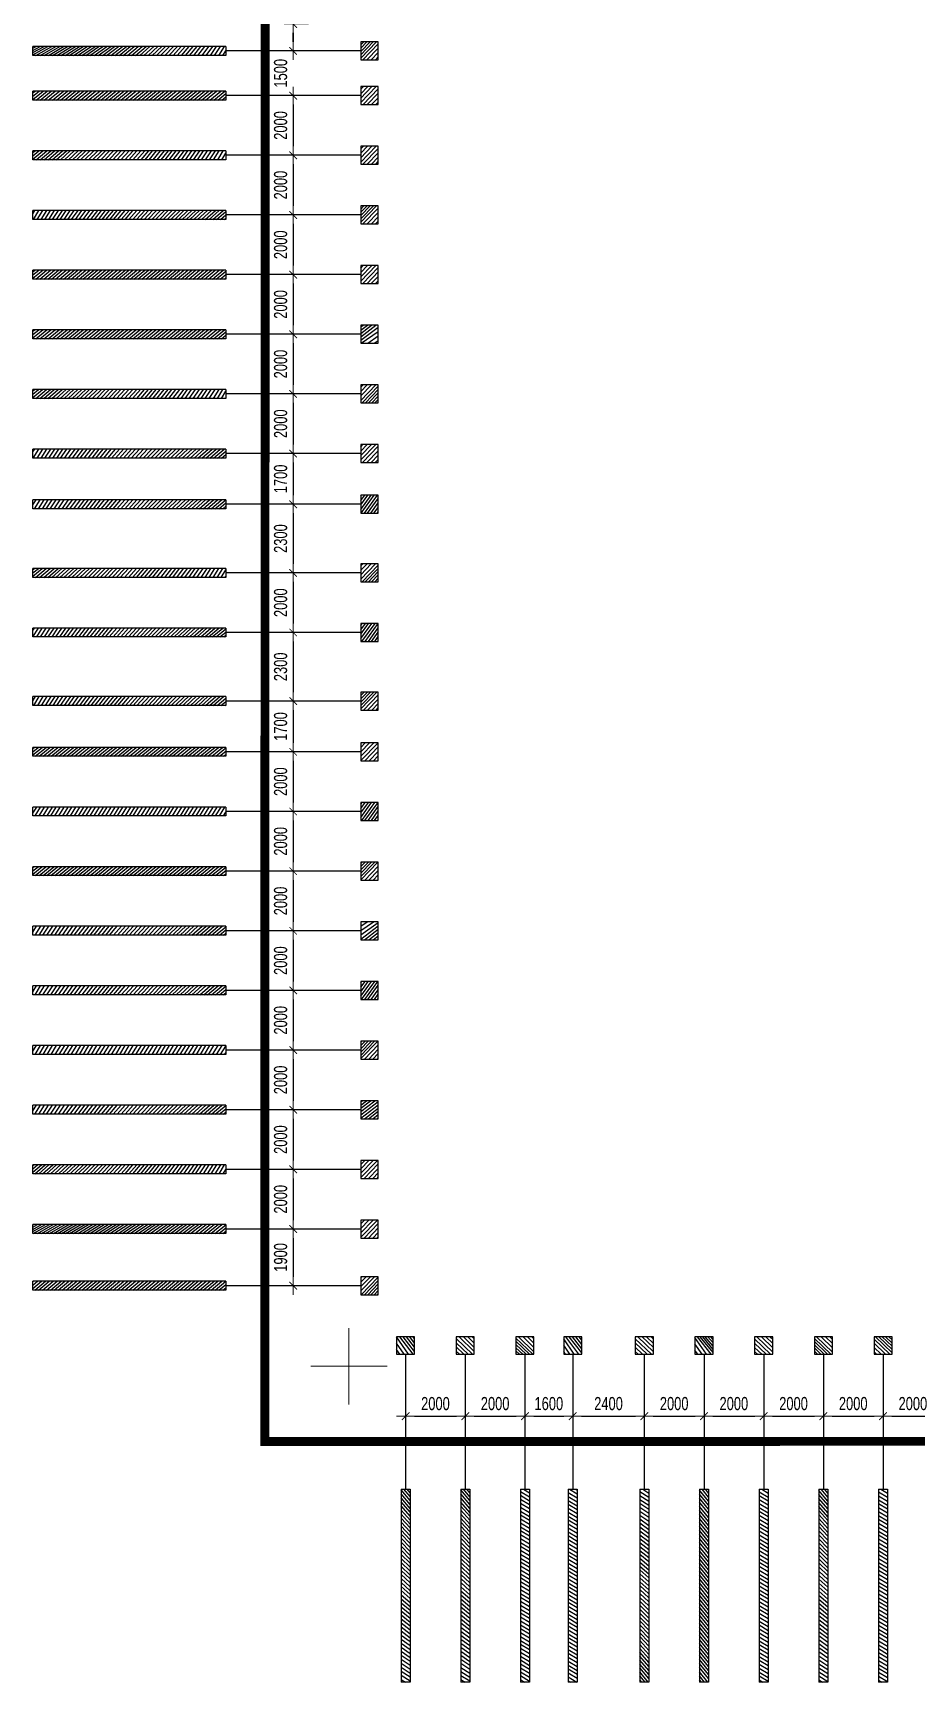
# Model space of a CAD drawing. Header units: millimetres. Extents: x -10588 to 227988, y -10588 to 100488.
# Drawn here: x -10588 to 19005, y -10588 to 44698 of the extents above; entities that cross this region are included whole.
import ezdxf

# ---------------------------------------------------------------- set-up
doc = ezdxf.new("R2010")
doc.units = ezdxf.units.MM
doc.linetypes.add('X-SITE$0$ACAD_ISO05W100', pattern=[33, 24, -3, 0, -3, 0, -3])
doc.layers.get('0').update_dxf_attribs({"lineweight": 20})
doc.layers.get('Defpoints').update_dxf_attribs({"color": 151, "lineweight": 9})
for name, color, linetype, lineweight in [('@@hatch - giaothong', 253, 'Continuous', 9), ('Landscape$0$A-HATCH', 252, 'Continuous', 18), ('NDC_S_DIM', 1, 'Continuous', 15)]:
    doc.layers.add(name, color=color, linetype=linetype, lineweight=lineweight)
doc.layers.add('A-SYM', color=7, linetype='Continuous')
doc.layers.add('X-SITE$0$A-SITE', color=2, linetype='X-SITE$0$ACAD_ISO05W100')
doc.styles.add('NDC_DIM', font='', dxfattribs={"width": 0.75})
doc.styles.get('NDC_DIM').set_extended_font_data('Dotum')
doc.dimstyles.new('NDC_dim_200', dxfattribs={"dimscale": 200, "dimtxt": 2.2, "dimasz": 1.5, "dimexe": 1.5, "dimexo": 2.5, "dimgap": 1, "dimtad": 1, "dimdec": 0, "dimzin": 0, "dimdsep": 46, "dimtxsty": 'NDC_DIM', "dimblk": 'DIMMARK', "dimcen": 0.09, "dimdle": 1.2, "dimclrd": 1, "dimclre": 1, "dimclrt": 3, "dimadec": 0, "dimazin": 0, "dimtfac": 1, "dimtdec": 0, "dimtix": 1, "dimtofl": 0, "dimtmove": 0, "dimatfit": 3, "dimfxl": 6, "dimfxlon": 1, "dimtolj": 1, "dimtzin": 0, "dimarcsym": 0})

# ---------------------------------------------------------------- blocks, each defined once
blk = doc.blocks.new('X-SITE')
at = {"layer": 'X-SITE$0$A-SITE', "const_width": 300}
blk.add_lwpolyline([(263891.6972274575, 94374.2868733796), (233890.9167651925, 124374.1597342881), (41048.81672237301, 124371.2061076554), (41031.4772981205, 26050.13213352286), (263893.9970330987, 26073.53728202902)], close=True, dxfattribs=at)
blk = doc.blocks.new('Neo_Samwoo')
at = {"layer": '@@hatch - giaothong', "lineweight": -3, "transparency": 33554559}
h = blk.add_hatch(dxfattribs=at)
h.set_pattern_fill('ANSI31', color=3, scale=750.0000000000002, angle=90.00000000000001)
h.set_pattern_definition([(135, (1742590341.413357, -434066229.3020579), (-66.29126073623884, -66.29126073623887), [])])
h.paths.add_polyline_path([(-302.44442273397, 0), (-302.44442273397, -584.009388985578), (302.44442273397, -584.009388985578), (302.44442273397, 0)])
h.paths.add_polyline_path([(150.0000001396984, 10987.54396887041), (-150.0000001396984, 10987.54396887041), (-150.0000001396984, 4527.282461116556), (150.0000001396984, 4527.282461116556)])
at = {"layer": 'Landscape$0$A-HATCH', "color": 1, "lineweight": -3}
for p, q in [((-150.0000001396984, 4527.282461116556), (-150.0000001396984, 10987.54396887041)), ((-150.0000001396984, 10987.54396887041), (150.0000001396984, 10987.54396887041)), ((150.0000001396984, 4527.282461116556), (150.0000001396984, 10987.54396887041)), ((150.0000001396984, 4527.282461116556), (-150.0000001396984, 4527.282461116556)), ((0, 0), (3.492459654808044e-07, 4527.282461116556)), ((302.44442273397, 0), (-302.44442273397, 0)), ((-302.44442273397, 0), (-302.44442273397, -584.009388985578)), ((302.44442273397, -584.009388985578), (302.44442273397, 0)), ((-302.44442273397, -584.009388985578), (302.44442273397, -584.009388985578))]:
    blk.add_line(p, q, dxfattribs=at)
blk = doc.blocks.new('DIMMARK')
at = {"layer": 'NDC_S_DIM', "color": 1}
blk.add_line((-1.5, 0), (1, 0), dxfattribs=at)
at = {"layer": 'NDC_S_DIM', "color": 2, "const_width": 0.1}
blk.add_lwpolyline([(-0.4242640687119285, -0.4242640687119285), (0.4242640687119285, 0.4242640687119285)], dxfattribs=at)
blk = doc.blocks.new('*D2638')
at = {"layer": 'Defpoints', "color": 0, "transparency": 16777216}
for p in [(1899.999999890511, -1059.521046357899), (3899.999999890511, -1059.521046512178), (3899.999999890511, -1674.894947533816)]:
    blk.add_point(p, dxfattribs=at)
at = {"layer": 'NDC_S_DIM', "color": 1, "lineweight": -2, "transparency": 16777216}
for p, q in [((1899.999999890511, -1559.521046357899), (1899.999999890511, -1974.894947533816)), ((3899.999999890511, -1559.521046512178), (3899.999999890511, -1974.894947533816)), ((2199.999999890511, -1674.894947533816), (3599.999999890511, -1674.894947533816))]:
    blk.add_line(p, q, dxfattribs=at)
at = {"layer": 'NDC_S_DIM', "color": 1, "lineweight": -2, "transparency": 16777216, "xscale": 300, "yscale": 300, "zscale": 300, "rotation": 180}
blk.add_blockref('DIMMARK', (1899.999999890511, -1674.894947533816), dxfattribs=at)
at = {"layer": 'NDC_S_DIM', "color": 1, "lineweight": -2, "transparency": 16777216, "xscale": 300, "yscale": 300, "zscale": 300}
blk.add_blockref('DIMMARK', (3899.999999890511, -1674.894947533816), dxfattribs=at)
at = {"layer": 'NDC_S_DIM', "color": 3, "transparency": 16777216, "insert": (2899.999999890511, -1254.894947533816), "char_height": 440.0000000000001, "attachment_point": 5, "style": 'NDC_DIM'}
blk.add_mtext('\\A1;2000', dxfattribs=at)
blk = doc.blocks.new('*D2639')
at = {"layer": 'Defpoints', "color": 0, "transparency": 16777216}
for p in [(3899.999999890511, -1059.521046512178), (5899.999999900348, -931.3628396047279), (5899.999999900348, -1674.894947533816)]:
    blk.add_point(p, dxfattribs=at)
at = {"layer": 'NDC_S_DIM', "color": 1, "lineweight": -2, "transparency": 16777216}
for p, q in [((3899.999999890511, -1559.521046512178), (3899.999999890511, -1974.894947533816)), ((5899.999999900348, -1431.362839604728), (5899.999999900348, -1974.894947533816)), ((4199.999999890511, -1674.894947533816), (5599.999999900348, -1674.894947533816))]:
    blk.add_line(p, q, dxfattribs=at)
at = {"layer": 'NDC_S_DIM', "color": 1, "lineweight": -2, "transparency": 16777216, "xscale": 300, "yscale": 300, "zscale": 300, "rotation": 180}
blk.add_blockref('DIMMARK', (3899.999999890511, -1674.894947533816), dxfattribs=at)
at = {"layer": 'NDC_S_DIM', "color": 1, "lineweight": -2, "transparency": 16777216, "xscale": 300, "yscale": 300, "zscale": 300}
blk.add_blockref('DIMMARK', (5899.999999900348, -1674.894947533816), dxfattribs=at)
at = {"layer": 'NDC_S_DIM', "color": 3, "transparency": 16777216, "insert": (4899.99999989543, -1254.894947533816), "char_height": 440.0000000000001, "attachment_point": 5, "style": 'NDC_DIM'}
blk.add_mtext('\\A1;2000', dxfattribs=at)
blk = doc.blocks.new('*D2594')
at = {"layer": 'Defpoints', "color": 0, "transparency": 16777216}
for p in [(5899.999999900348, -931.3628396047279), (7499.999999900407, -931.3628397281573), (7499.999999900407, -1674.894947533816)]:
    blk.add_point(p, dxfattribs=at)
at = {"layer": 'NDC_S_DIM', "color": 1, "lineweight": -2, "transparency": 16777216}
for p, q in [((5899.999999900348, -1431.362839604728), (5899.999999900348, -1974.894947533816)), ((7499.999999900407, -1431.362839728157), (7499.999999900407, -1974.894947533816)), ((6199.999999900348, -1674.894947533816), (7199.999999900407, -1674.894947533816))]:
    blk.add_line(p, q, dxfattribs=at)
at = {"layer": 'NDC_S_DIM', "color": 1, "lineweight": -2, "transparency": 16777216, "xscale": 300, "yscale": 300, "zscale": 300, "rotation": 180}
blk.add_blockref('DIMMARK', (5899.999999900348, -1674.894947533816), dxfattribs=at)
at = {"layer": 'NDC_S_DIM', "color": 1, "lineweight": -2, "transparency": 16777216, "xscale": 300, "yscale": 300, "zscale": 300}
blk.add_blockref('DIMMARK', (7499.999999900407, -1674.894947533816), dxfattribs=at)
at = {"layer": 'NDC_S_DIM', "color": 3, "transparency": 16777216, "insert": (6699.999999900378, -1254.894947533816), "char_height": 440.0000000000001, "attachment_point": 5, "style": 'NDC_DIM'}
blk.add_mtext('\\A1;1600', dxfattribs=at)
blk = doc.blocks.new('*D2595')
at = {"layer": 'Defpoints', "color": 0, "transparency": 16777216}
for p in [(7499.999999900407, -931.3628397281573), (9899.999999889755, -1069.45467504827), (9899.999999889755, -1674.894947533816)]:
    blk.add_point(p, dxfattribs=at)
at = {"layer": 'NDC_S_DIM', "color": 1, "lineweight": -2, "transparency": 16777216}
for p, q in [((7499.999999900407, -1431.362839728157), (7499.999999900407, -1974.894947533816)), ((9899.999999889755, -1569.45467504827), (9899.999999889755, -1974.894947533816)), ((7799.999999900407, -1674.894947533816), (9599.999999889755, -1674.894947533816))]:
    blk.add_line(p, q, dxfattribs=at)
at = {"layer": 'NDC_S_DIM', "color": 1, "lineweight": -2, "transparency": 16777216, "xscale": 300, "yscale": 300, "zscale": 300, "rotation": 180}
blk.add_blockref('DIMMARK', (7499.999999900407, -1674.894947533816), dxfattribs=at)
at = {"layer": 'NDC_S_DIM', "color": 1, "lineweight": -2, "transparency": 16777216, "xscale": 300, "yscale": 300, "zscale": 300}
blk.add_blockref('DIMMARK', (9899.999999889755, -1674.894947533816), dxfattribs=at)
at = {"layer": 'NDC_S_DIM', "color": 3, "transparency": 16777216, "insert": (8699.99999989508, -1254.894947533816), "char_height": 440.0000000000001, "attachment_point": 5, "style": 'NDC_DIM'}
blk.add_mtext('\\A1;2400', dxfattribs=at)
blk = doc.blocks.new('*D2596')
at = {"layer": 'Defpoints', "color": 0, "transparency": 16777216}
for p in [(9899.999999889755, -1069.45467504827), (11899.99999988975, -1069.454675202549), (11899.99999988975, -1674.894947533816)]:
    blk.add_point(p, dxfattribs=at)
at = {"layer": 'NDC_S_DIM', "color": 1, "lineweight": -2, "transparency": 16777216}
for p, q in [((9899.999999889755, -1569.45467504827), (9899.999999889755, -1974.894947533816)), ((11899.99999988975, -1569.454675202549), (11899.99999988975, -1974.894947533816)), ((10199.99999988975, -1674.894947533816), (11599.99999988975, -1674.894947533816))]:
    blk.add_line(p, q, dxfattribs=at)
at = {"layer": 'NDC_S_DIM', "color": 1, "lineweight": -2, "transparency": 16777216, "xscale": 300, "yscale": 300, "zscale": 300, "rotation": 180}
blk.add_blockref('DIMMARK', (9899.999999889755, -1674.894947533816), dxfattribs=at)
at = {"layer": 'NDC_S_DIM', "color": 1, "lineweight": -2, "transparency": 16777216, "xscale": 300, "yscale": 300, "zscale": 300}
blk.add_blockref('DIMMARK', (11899.99999988975, -1674.894947533816), dxfattribs=at)
at = {"layer": 'NDC_S_DIM', "color": 3, "transparency": 16777216, "insert": (10899.99999988975, -1254.894947533816), "char_height": 440.0000000000001, "attachment_point": 5, "style": 'NDC_DIM'}
blk.add_mtext('\\A1;2000', dxfattribs=at)
blk = doc.blocks.new('*D2597')
at = {"layer": 'Defpoints', "color": 0, "transparency": 16777216}
for p in [(11899.99999988975, -1069.454675202549), (13899.99999988975, -1069.454675356828), (13899.99999988975, -1674.894947533816)]:
    blk.add_point(p, dxfattribs=at)
at = {"layer": 'NDC_S_DIM', "color": 1, "lineweight": -2, "transparency": 16777216}
for p, q in [((11899.99999988975, -1569.454675202549), (11899.99999988975, -1974.894947533816)), ((13899.99999988975, -1569.454675356828), (13899.99999988975, -1974.894947533816)), ((12199.99999988975, -1674.894947533816), (13599.99999988975, -1674.894947533816))]:
    blk.add_line(p, q, dxfattribs=at)
at = {"layer": 'NDC_S_DIM', "color": 1, "lineweight": -2, "transparency": 16777216, "xscale": 300, "yscale": 300, "zscale": 300, "rotation": 180}
blk.add_blockref('DIMMARK', (11899.99999988975, -1674.894947533816), dxfattribs=at)
at = {"layer": 'NDC_S_DIM', "color": 1, "lineweight": -2, "transparency": 16777216, "xscale": 300, "yscale": 300, "zscale": 300}
blk.add_blockref('DIMMARK', (13899.99999988975, -1674.894947533816), dxfattribs=at)
at = {"layer": 'NDC_S_DIM', "color": 3, "transparency": 16777216, "insert": (12899.99999988975, -1254.894947533816), "char_height": 440.0000000000001, "attachment_point": 5, "style": 'NDC_DIM'}
blk.add_mtext('\\A1;2000', dxfattribs=at)
blk = doc.blocks.new('*D2598')
at = {"layer": 'Defpoints', "color": 0, "transparency": 16777216}
for p in [(13899.99999988975, -1069.454675356828), (15899.99999988975, -1069.454675511137), (15899.99999988975, -1674.894947533816)]:
    blk.add_point(p, dxfattribs=at)
at = {"layer": 'NDC_S_DIM', "color": 1, "lineweight": -2, "transparency": 16777216}
for p, q in [((13899.99999988975, -1569.454675356828), (13899.99999988975, -1974.894947533816)), ((15899.99999988975, -1569.454675511137), (15899.99999988975, -1974.894947533816)), ((14199.99999988975, -1674.894947533816), (15599.99999988975, -1674.894947533816))]:
    blk.add_line(p, q, dxfattribs=at)
at = {"layer": 'NDC_S_DIM', "color": 1, "lineweight": -2, "transparency": 16777216, "xscale": 300, "yscale": 300, "zscale": 300, "rotation": 180}
blk.add_blockref('DIMMARK', (13899.99999988975, -1674.894947533816), dxfattribs=at)
at = {"layer": 'NDC_S_DIM', "color": 1, "lineweight": -2, "transparency": 16777216, "xscale": 300, "yscale": 300, "zscale": 300}
blk.add_blockref('DIMMARK', (15899.99999988975, -1674.894947533816), dxfattribs=at)
at = {"layer": 'NDC_S_DIM', "color": 3, "transparency": 16777216, "insert": (14899.99999988975, -1254.894947533816), "char_height": 440.0000000000001, "attachment_point": 5, "style": 'NDC_DIM'}
blk.add_mtext('\\A1;2000', dxfattribs=at)
blk = doc.blocks.new('*D2599')
at = {"layer": 'Defpoints', "color": 0, "transparency": 16777216}
for p in [(15899.99999988975, -1069.454675511137), (17899.9999998897, -1069.454675665416), (17899.9999998897, -1674.894947533816)]:
    blk.add_point(p, dxfattribs=at)
at = {"layer": 'NDC_S_DIM', "color": 1, "lineweight": -2, "transparency": 16777216}
for p, q in [((15899.99999988975, -1569.454675511137), (15899.99999988975, -1974.894947533816)), ((17899.9999998897, -1569.454675665416), (17899.9999998897, -1974.894947533816)), ((16199.99999988975, -1674.894947533816), (17599.9999998897, -1674.894947533816))]:
    blk.add_line(p, q, dxfattribs=at)
at = {"layer": 'NDC_S_DIM', "color": 1, "lineweight": -2, "transparency": 16777216, "xscale": 300, "yscale": 300, "zscale": 300, "rotation": 180}
blk.add_blockref('DIMMARK', (15899.99999988975, -1674.894947533816), dxfattribs=at)
at = {"layer": 'NDC_S_DIM', "color": 1, "lineweight": -2, "transparency": 16777216, "xscale": 300, "yscale": 300, "zscale": 300}
blk.add_blockref('DIMMARK', (17899.9999998897, -1674.894947533816), dxfattribs=at)
at = {"layer": 'NDC_S_DIM', "color": 3, "transparency": 16777216, "insert": (16899.99999988973, -1254.894947533816), "char_height": 440.0000000000001, "attachment_point": 5, "style": 'NDC_DIM'}
blk.add_mtext('\\A1;2000', dxfattribs=at)
blk = doc.blocks.new('*D2600')
at = {"layer": 'Defpoints', "color": 0, "transparency": 16777216}
for p in [(17899.9999998897, -1069.454675665416), (19899.99999988976, -1069.454675819696), (19899.99999988976, -1674.894947533816)]:
    blk.add_point(p, dxfattribs=at)
at = {"layer": 'NDC_S_DIM', "color": 1, "lineweight": -2, "transparency": 16777216}
for p, q in [((17899.9999998897, -1569.454675665416), (17899.9999998897, -1974.894947533816)), ((19899.99999988976, -1569.454675819696), (19899.99999988976, -1974.894947533816)), ((18199.9999998897, -1674.894947533816), (19599.99999988976, -1674.894947533816))]:
    blk.add_line(p, q, dxfattribs=at)
at = {"layer": 'NDC_S_DIM', "color": 1, "lineweight": -2, "transparency": 16777216, "xscale": 300, "yscale": 300, "zscale": 300, "rotation": 180}
blk.add_blockref('DIMMARK', (17899.9999998897, -1674.894947533816), dxfattribs=at)
at = {"layer": 'NDC_S_DIM', "color": 1, "lineweight": -2, "transparency": 16777216, "xscale": 300, "yscale": 300, "zscale": 300}
blk.add_blockref('DIMMARK', (19899.99999988976, -1674.894947533816), dxfattribs=at)
at = {"layer": 'NDC_S_DIM', "color": 3, "transparency": 16777216, "insert": (18899.99999988973, -1254.894947533816), "char_height": 440.0000000000001, "attachment_point": 5, "style": 'NDC_DIM'}
blk.add_mtext('\\A1;2000', dxfattribs=at)
blk = doc.blocks.new('*D2517')
at = {"layer": 'Defpoints', "color": 0, "transparency": 16777216}
for p in [(-894.938763295881, 34597.48766406534), (-1868.508095088075, 32597.48766406534), (-894.9387633037973, 32597.48766406534)]:
    blk.add_point(p, dxfattribs=at)
at = {"layer": 'NDC_S_DIM', "color": 1, "lineweight": -2, "transparency": 16777216}
for p, q in [((-1394.938763295881, 34597.48766406534), (-2168.508095088075, 34597.48766406534)), ((-1868.508095088075, 34297.48766406534), (-1868.508095088075, 32897.48766406534)), ((-1394.938763303797, 32597.48766406534), (-2168.508095088075, 32597.48766406534))]:
    blk.add_line(p, q, dxfattribs=at)
at = {"layer": 'NDC_S_DIM', "color": 1, "lineweight": -2, "transparency": 16777216, "xscale": 300, "yscale": 300, "zscale": 300}
for p, rotation in [((-1868.508095088075, 34597.48766406534), 90), ((-1868.508095088075, 32597.48766406534), 270)]:
    blk.add_blockref('DIMMARK', p, dxfattribs=dict(at, rotation=rotation))
at = {"layer": 'NDC_S_DIM', "color": 3, "transparency": 16777216, "insert": (-2288.508095088065, 33597.48766406533), "char_height": 440.0000000000001, "attachment_point": 5, "rotation": 90, "style": 'NDC_DIM'}
blk.add_mtext('\\A1;2000', dxfattribs=at)
blk = doc.blocks.new('*D2518')
at = {"layer": 'Defpoints', "color": 0, "transparency": 16777216}
for p in [(-894.9387633037973, 32597.48766406534), (-1868.508095088075, 30597.48766406534), (-894.9387634579311, 30597.48766406534)]:
    blk.add_point(p, dxfattribs=at)
at = {"layer": 'NDC_S_DIM', "color": 1, "lineweight": -2, "transparency": 16777216}
for p, q in [((-1394.938763303797, 32597.48766406534), (-2168.508095088075, 32597.48766406534)), ((-1868.508095088075, 32297.48766406534), (-1868.508095088075, 30897.48766406534)), ((-1394.938763457931, 30597.48766406534), (-2168.508095088075, 30597.48766406534))]:
    blk.add_line(p, q, dxfattribs=at)
at = {"layer": 'NDC_S_DIM', "color": 1, "lineweight": -2, "transparency": 16777216, "xscale": 300, "yscale": 300, "zscale": 300}
for p, rotation in [((-1868.508095088075, 32597.48766406534), 90), ((-1868.508095088075, 30597.48766406534), 270)]:
    blk.add_blockref('DIMMARK', p, dxfattribs=dict(at, rotation=rotation))
at = {"layer": 'NDC_S_DIM', "color": 3, "transparency": 16777216, "insert": (-2288.508095088066, 31597.48766406533), "char_height": 440.0000000000001, "attachment_point": 5, "rotation": 90, "style": 'NDC_DIM'}
blk.add_mtext('\\A1;2000', dxfattribs=at)
blk = doc.blocks.new('*D2519')
at = {"layer": 'Defpoints', "color": 0, "transparency": 16777216}
for p in [(-894.9387634579311, 30597.48766406534), (-1868.508095088077, 28897.48766407256), (-988.6087843765276, 28897.48766407256)]:
    blk.add_point(p, dxfattribs=at)
at = {"layer": 'NDC_S_DIM', "color": 1, "lineweight": -2, "transparency": 16777216}
for p, q in [((-1394.938763457931, 30597.48766406534), (-2168.508095088077, 30597.48766406534)), ((-1868.508095088077, 30297.48766406534), (-1868.508095088077, 29197.48766407256)), ((-1488.608784376528, 28897.48766407256), (-2168.508095088077, 28897.48766407256))]:
    blk.add_line(p, q, dxfattribs=at)
at = {"layer": 'NDC_S_DIM', "color": 1, "lineweight": -2, "transparency": 16777216, "xscale": 300, "yscale": 300, "zscale": 300}
for p, rotation in [((-1868.508095088077, 30597.48766406534), 90), ((-1868.508095088077, 28897.48766407256), 270)]:
    blk.add_blockref('DIMMARK', p, dxfattribs=dict(at, rotation=rotation))
at = {"layer": 'NDC_S_DIM', "color": 3, "transparency": 16777216, "insert": (-2288.508095088068, 29747.48766406894), "char_height": 440.0000000000001, "attachment_point": 5, "rotation": 90, "style": 'NDC_DIM'}
blk.add_mtext('\\A1;1700', dxfattribs=at)
blk = doc.blocks.new('*D2520')
at = {"layer": 'Defpoints', "color": 0, "transparency": 16777216}
for p in [(-832.6700237885821, 28897.48766406054), (-1868.508095088078, 26597.48766406985), (-953.4264579667929, 26597.48766406985)]:
    blk.add_point(p, dxfattribs=at)
at = {"layer": 'NDC_S_DIM', "color": 1, "lineweight": -2, "transparency": 16777216}
for p, q in [((-1332.670023788582, 28897.48766406054), (-2168.508095088079, 28897.48766406054)), ((-1868.508095088079, 28597.48766406054), (-1868.508095088078, 26897.48766406985)), ((-1453.426457966793, 26597.48766406985), (-2168.508095088078, 26597.48766406985))]:
    blk.add_line(p, q, dxfattribs=at)
at = {"layer": 'NDC_S_DIM', "color": 1, "lineweight": -2, "transparency": 16777216, "xscale": 300, "yscale": 300, "zscale": 300}
for p, rotation in [((-1868.508095088079, 28897.48766406054), 90), ((-1868.508095088078, 26597.48766406985), 270)]:
    blk.add_blockref('DIMMARK', p, dxfattribs=dict(at, rotation=rotation))
at = {"layer": 'NDC_S_DIM', "color": 3, "transparency": 16777216, "insert": (-2288.50809508807, 27747.48766406519), "char_height": 440.0000000000001, "attachment_point": 5, "rotation": 90, "style": 'NDC_DIM'}
blk.add_mtext('\\A1;2300', dxfattribs=at)
blk = doc.blocks.new('*D2521')
at = {"layer": 'Defpoints', "color": 0, "transparency": 16777216}
for p in [(-953.4264579667929, 26597.48766406985), (-1868.508095088077, 24597.48766406988), (-953.4264581209268, 24597.48766406988)]:
    blk.add_point(p, dxfattribs=at)
at = {"layer": 'NDC_S_DIM', "color": 1, "lineweight": -2, "transparency": 16777216}
for p, q in [((-1453.426457966793, 26597.48766406985), (-2168.508095088077, 26597.48766406985)), ((-1868.508095088077, 26297.48766406985), (-1868.508095088077, 24897.48766406988)), ((-1453.426458120927, 24597.48766406988), (-2168.508095088077, 24597.48766406988))]:
    blk.add_line(p, q, dxfattribs=at)
at = {"layer": 'NDC_S_DIM', "color": 1, "lineweight": -2, "transparency": 16777216, "xscale": 300, "yscale": 300, "zscale": 300}
for p, rotation in [((-1868.508095088077, 26597.48766406985), 90), ((-1868.508095088077, 24597.48766406988), 270)]:
    blk.add_blockref('DIMMARK', p, dxfattribs=dict(at, rotation=rotation))
at = {"layer": 'NDC_S_DIM', "color": 3, "transparency": 16777216, "insert": (-2288.508095088069, 25597.48766406986), "char_height": 440.0000000000001, "attachment_point": 5, "rotation": 90, "style": 'NDC_DIM'}
blk.add_mtext('\\A1;2000', dxfattribs=at)
blk = doc.blocks.new('*D2522')
at = {"layer": 'Defpoints', "color": 0, "transparency": 16777216}
for p in [(-953.4264581209268, 24597.48766406988), (-1868.508095088078, 22297.48766407098), (-968.1810499645658, 22297.48766407098)]:
    blk.add_point(p, dxfattribs=at)
at = {"layer": 'NDC_S_DIM', "color": 1, "lineweight": -2, "transparency": 16777216}
for p, q in [((-1453.426458120927, 24597.48766406988), (-2168.508095088079, 24597.48766406988)), ((-1868.508095088079, 24297.48766406987), (-1868.508095088078, 22597.48766407098)), ((-1468.181049964566, 22297.48766407098), (-2168.508095088078, 22297.48766407098))]:
    blk.add_line(p, q, dxfattribs=at)
at = {"layer": 'NDC_S_DIM', "color": 1, "lineweight": -2, "transparency": 16777216, "xscale": 300, "yscale": 300, "zscale": 300}
for p, rotation in [((-1868.508095088079, 24597.48766406988), 90), ((-1868.508095088078, 22297.48766407098), 270)]:
    blk.add_blockref('DIMMARK', p, dxfattribs=dict(at, rotation=rotation))
at = {"layer": 'NDC_S_DIM', "color": 3, "transparency": 16777216, "insert": (-2288.508095088072, 23447.48766407042), "char_height": 440.0000000000001, "attachment_point": 5, "rotation": 90, "style": 'NDC_DIM'}
blk.add_mtext('\\A1;2300', dxfattribs=at)
blk = doc.blocks.new('*D2523')
at = {"layer": 'Defpoints', "color": 0, "transparency": 16777216}
for p in [(-843.3908728060201, 22297.48766406137), (-1868.508095088078, 20597.48766406987), (-953.4264584296602, 20597.48766406987)]:
    blk.add_point(p, dxfattribs=at)
at = {"layer": 'NDC_S_DIM', "color": 1, "lineweight": -2, "transparency": 16777216}
for p, q in [((-1343.39087280602, 22297.48766406137), (-2168.508095088079, 22297.48766406137)), ((-1868.508095088079, 21997.48766406137), (-1868.508095088078, 20897.48766406987)), ((-1453.42645842966, 20597.48766406987), (-2168.508095088078, 20597.48766406987))]:
    blk.add_line(p, q, dxfattribs=at)
at = {"layer": 'NDC_S_DIM', "color": 1, "lineweight": -2, "transparency": 16777216, "xscale": 300, "yscale": 300, "zscale": 300}
for p, rotation in [((-1868.508095088079, 22297.48766406137), 90), ((-1868.508095088078, 20597.48766406987), 270)]:
    blk.add_blockref('DIMMARK', p, dxfattribs=dict(at, rotation=rotation))
at = {"layer": 'NDC_S_DIM', "color": 3, "transparency": 16777216, "insert": (-2288.508095088072, 21447.48766406562), "char_height": 440.0000000000001, "attachment_point": 5, "rotation": 90, "style": 'NDC_DIM'}
blk.add_mtext('\\A1;1700', dxfattribs=at)
blk = doc.blocks.new('*D2524')
at = {"layer": 'Defpoints', "color": 0, "transparency": 16777216}
for p in [(-953.4264584296602, 20597.48766406987), (-1868.508095088078, 18597.48766406984), (-953.4264585838978, 18597.48766406984)]:
    blk.add_point(p, dxfattribs=at)
at = {"layer": 'NDC_S_DIM', "color": 1, "lineweight": -2, "transparency": 16777216}
for p, q in [((-1453.42645842966, 20597.48766406987), (-2168.508095088079, 20597.48766406987)), ((-1868.508095088079, 20297.48766406987), (-1868.508095088078, 18897.48766406984)), ((-1453.426458583898, 18597.48766406984), (-2168.508095088078, 18597.48766406984))]:
    blk.add_line(p, q, dxfattribs=at)
at = {"layer": 'NDC_S_DIM', "color": 1, "lineweight": -2, "transparency": 16777216, "xscale": 300, "yscale": 300, "zscale": 300}
for p, rotation in [((-1868.508095088079, 20597.48766406987), 90), ((-1868.508095088078, 18597.48766406984), 270)]:
    blk.add_blockref('DIMMARK', p, dxfattribs=dict(at, rotation=rotation))
at = {"layer": 'NDC_S_DIM', "color": 3, "transparency": 16777216, "insert": (-2288.508095088072, 19597.48766406985), "char_height": 440.0000000000001, "attachment_point": 5, "rotation": 90, "style": 'NDC_DIM'}
blk.add_mtext('\\A1;2000', dxfattribs=at)
blk = doc.blocks.new('*D2525')
at = {"layer": 'Defpoints', "color": 0, "transparency": 16777216}
for p in [(-953.4264585838978, 18597.48766406984), (-1868.508095088078, 16597.48766406987), (-953.4264587383936, 16597.48766406987)]:
    blk.add_point(p, dxfattribs=at)
at = {"layer": 'NDC_S_DIM', "color": 1, "lineweight": -2, "transparency": 16777216}
for p, q in [((-1453.426458583898, 18597.48766406984), (-2168.508095088079, 18597.48766406984)), ((-1868.508095088079, 18297.48766406984), (-1868.508095088079, 16897.48766406987)), ((-1453.426458738394, 16597.48766406987), (-2168.508095088078, 16597.48766406987))]:
    blk.add_line(p, q, dxfattribs=at)
at = {"layer": 'NDC_S_DIM', "color": 1, "lineweight": -2, "transparency": 16777216, "xscale": 300, "yscale": 300, "zscale": 300}
for p, rotation in [((-1868.508095088079, 18597.48766406984), 90), ((-1868.508095088078, 16597.48766406987), 270)]:
    blk.add_blockref('DIMMARK', p, dxfattribs=dict(at, rotation=rotation))
at = {"layer": 'NDC_S_DIM', "color": 3, "transparency": 16777216, "insert": (-2288.508095088073, 17597.48766406985), "char_height": 440.0000000000001, "attachment_point": 5, "rotation": 90, "style": 'NDC_DIM'}
blk.add_mtext('\\A1;2000', dxfattribs=at)
blk = doc.blocks.new('*D2526')
at = {"layer": 'Defpoints', "color": 0, "transparency": 16777216}
for p in [(-953.4264587383936, 16597.48766406987), (-1868.508095088078, 14597.48766406984), (-953.4264588925275, 14597.48766406984)]:
    blk.add_point(p, dxfattribs=at)
at = {"layer": 'NDC_S_DIM', "color": 1, "lineweight": -2, "transparency": 16777216}
for p, q in [((-1453.426458738394, 16597.48766406987), (-2168.508095088079, 16597.48766406987)), ((-1868.508095088079, 16297.48766406987), (-1868.508095088079, 14897.48766406984)), ((-1453.426458892527, 14597.48766406984), (-2168.508095088078, 14597.48766406984))]:
    blk.add_line(p, q, dxfattribs=at)
at = {"layer": 'NDC_S_DIM', "color": 1, "lineweight": -2, "transparency": 16777216, "xscale": 300, "yscale": 300, "zscale": 300}
for p, rotation in [((-1868.508095088079, 16597.48766406987), 90), ((-1868.508095088078, 14597.48766406984), 270)]:
    blk.add_blockref('DIMMARK', p, dxfattribs=dict(at, rotation=rotation))
at = {"layer": 'NDC_S_DIM', "color": 3, "transparency": 16777216, "insert": (-2288.508095088074, 15597.48766406985), "char_height": 440.0000000000001, "attachment_point": 5, "rotation": 90, "style": 'NDC_DIM'}
blk.add_mtext('\\A1;2000', dxfattribs=at)
blk = doc.blocks.new('*D2527')
at = {"layer": 'Defpoints', "color": 0, "transparency": 16777216}
for p in [(-953.4264588925275, 14597.48766406984), (-1868.50809508808, 12597.48766406987), (-953.4264590466614, 12597.48766406987)]:
    blk.add_point(p, dxfattribs=at)
at = {"layer": 'NDC_S_DIM', "color": 1, "lineweight": -2, "transparency": 16777216}
for p, q in [((-1453.426458892527, 14597.48766406984), (-2168.508095088081, 14597.48766406984)), ((-1868.508095088081, 14297.48766406984), (-1868.50809508808, 12897.48766406987)), ((-1453.426459046661, 12597.48766406987), (-2168.50809508808, 12597.48766406987))]:
    blk.add_line(p, q, dxfattribs=at)
at = {"layer": 'NDC_S_DIM', "color": 1, "lineweight": -2, "transparency": 16777216, "xscale": 300, "yscale": 300, "zscale": 300}
for p, rotation in [((-1868.508095088081, 14597.48766406984), 90), ((-1868.50809508808, 12597.48766406987), 270)]:
    blk.add_blockref('DIMMARK', p, dxfattribs=dict(at, rotation=rotation))
at = {"layer": 'NDC_S_DIM', "color": 3, "transparency": 16777216, "insert": (-2288.508095088076, 13597.48766406985), "char_height": 440.0000000000001, "attachment_point": 5, "rotation": 90, "style": 'NDC_DIM'}
blk.add_mtext('\\A1;2000', dxfattribs=at)
blk = doc.blocks.new('*D2528')
at = {"layer": 'Defpoints', "color": 0, "transparency": 16777216}
for p in [(-953.4264590466614, 12597.48766406987), (-1868.50809508808, 10597.48766406987), (-953.426459201261, 10597.48766406987)]:
    blk.add_point(p, dxfattribs=at)
at = {"layer": 'NDC_S_DIM', "color": 1, "lineweight": -2, "transparency": 16777216}
for p, q in [((-1453.426459046661, 12597.48766406987), (-2168.508095088081, 12597.48766406987)), ((-1868.508095088081, 12297.48766406987), (-1868.50809508808, 10897.48766406987)), ((-1453.426459201261, 10597.48766406987), (-2168.50809508808, 10597.48766406987))]:
    blk.add_line(p, q, dxfattribs=at)
at = {"layer": 'NDC_S_DIM', "color": 1, "lineweight": -2, "transparency": 16777216, "xscale": 300, "yscale": 300, "zscale": 300}
for p, rotation in [((-1868.508095088081, 12597.48766406987), 90), ((-1868.50809508808, 10597.48766406987), 270)]:
    blk.add_blockref('DIMMARK', p, dxfattribs=dict(at, rotation=rotation))
at = {"layer": 'NDC_S_DIM', "color": 3, "transparency": 16777216, "insert": (-2288.508095088077, 11597.48766406987), "char_height": 440.0000000000001, "attachment_point": 5, "rotation": 90, "style": 'NDC_DIM'}
blk.add_mtext('\\A1;2000', dxfattribs=at)
blk = doc.blocks.new('*D2529')
at = {"layer": 'Defpoints', "color": 0, "transparency": 16777216}
for p in [(-953.426459201261, 10597.48766406987), (-1868.50809508808, 8597.487664069868), (-953.4264593553949, 8597.487664069868)]:
    blk.add_point(p, dxfattribs=at)
at = {"layer": 'NDC_S_DIM', "color": 1, "lineweight": -2, "transparency": 16777216}
for p, q in [((-1453.426459201261, 10597.48766406987), (-2168.508095088081, 10597.48766406987)), ((-1868.508095088081, 10297.48766406987), (-1868.50809508808, 8897.487664069868)), ((-1453.426459355395, 8597.487664069868), (-2168.50809508808, 8597.487664069868))]:
    blk.add_line(p, q, dxfattribs=at)
at = {"layer": 'NDC_S_DIM', "color": 1, "lineweight": -2, "transparency": 16777216, "xscale": 300, "yscale": 300, "zscale": 300}
for p, rotation in [((-1868.508095088081, 10597.48766406987), 90), ((-1868.50809508808, 8597.487664069868), 270)]:
    blk.add_blockref('DIMMARK', p, dxfattribs=dict(at, rotation=rotation))
at = {"layer": 'NDC_S_DIM', "color": 3, "transparency": 16777216, "insert": (-2288.508095088077, 9597.487664069866), "char_height": 440.0000000000001, "attachment_point": 5, "rotation": 90, "style": 'NDC_DIM'}
blk.add_mtext('\\A1;2000', dxfattribs=at)
blk = doc.blocks.new('*D2530')
at = {"layer": 'Defpoints', "color": 0, "transparency": 16777216}
for p in [(-953.4264593553949, 8597.487664069868), (-1868.508095088082, 6597.487664069868), (-953.4264595095287, 6597.487664069868)]:
    blk.add_point(p, dxfattribs=at)
at = {"layer": 'NDC_S_DIM', "color": 1, "lineweight": -2, "transparency": 16777216}
for p, q in [((-1453.426459355395, 8597.487664069868), (-2168.508095088082, 8597.487664069868)), ((-1868.508095088082, 8297.487664069868), (-1868.508095088082, 6897.487664069868)), ((-1453.426459509529, 6597.487664069868), (-2168.508095088082, 6597.487664069867))]:
    blk.add_line(p, q, dxfattribs=at)
at = {"layer": 'NDC_S_DIM', "color": 1, "lineweight": -2, "transparency": 16777216, "xscale": 300, "yscale": 300, "zscale": 300}
for p, rotation in [((-1868.508095088082, 8597.487664069868), 90), ((-1868.508095088082, 6597.487664069868), 270)]:
    blk.add_blockref('DIMMARK', p, dxfattribs=dict(at, rotation=rotation))
at = {"layer": 'NDC_S_DIM', "color": 3, "transparency": 16777216, "insert": (-2288.50809508808, 7597.487664069866), "char_height": 440.0000000000001, "attachment_point": 5, "rotation": 90, "style": 'NDC_DIM'}
blk.add_mtext('\\A1;2000', dxfattribs=at)
blk = doc.blocks.new('*D2531')
at = {"layer": 'Defpoints', "color": 0, "transparency": 16777216}
for p in [(-953.4264595095287, 6597.487664069868), (-1868.508095088082, 4597.487664069866), (-953.4264596636626, 4597.487664069866)]:
    blk.add_point(p, dxfattribs=at)
at = {"layer": 'NDC_S_DIM', "color": 1, "lineweight": -2, "transparency": 16777216}
for p, q in [((-1453.426459509529, 6597.487664069868), (-2168.508095088082, 6597.487664069867)), ((-1868.508095088082, 6297.487664069868), (-1868.508095088082, 4897.487664069866)), ((-1453.426459663662, 4597.487664069866), (-2168.508095088082, 4597.487664069865))]:
    blk.add_line(p, q, dxfattribs=at)
at = {"layer": 'NDC_S_DIM', "color": 1, "lineweight": -2, "transparency": 16777216, "xscale": 300, "yscale": 300, "zscale": 300}
for p, rotation in [((-1868.508095088082, 6597.487664069868), 90), ((-1868.508095088082, 4597.487664069866), 270)]:
    blk.add_blockref('DIMMARK', p, dxfattribs=dict(at, rotation=rotation))
at = {"layer": 'NDC_S_DIM', "color": 3, "transparency": 16777216, "insert": (-2288.50809508808, 5597.487664069866), "char_height": 440.0000000000001, "attachment_point": 5, "rotation": 90, "style": 'NDC_DIM'}
blk.add_mtext('\\A1;2000', dxfattribs=at)
blk = doc.blocks.new('*D2532')
at = {"layer": 'Defpoints', "color": 0, "transparency": 16777216}
for p in [(-953.4264596636626, 4597.487664069866), (-1868.508095088082, 2697.487664069864), (-953.4264598103459, 2697.487664069865)]:
    blk.add_point(p, dxfattribs=at)
at = {"layer": 'NDC_S_DIM', "color": 1, "lineweight": -2, "transparency": 16777216}
for p, q in [((-1453.426459663662, 4597.487664069866), (-2168.508095088082, 4597.487664069865)), ((-1868.508095088082, 4297.487664069866), (-1868.508095088082, 2997.487664069864)), ((-1453.426459810346, 2697.487664069864), (-2168.508095088082, 2697.487664069864))]:
    blk.add_line(p, q, dxfattribs=at)
at = {"layer": 'NDC_S_DIM', "color": 1, "lineweight": -2, "transparency": 16777216, "xscale": 300, "yscale": 300, "zscale": 300}
for p, rotation in [((-1868.508095088082, 4597.487664069866), 90), ((-1868.508095088082, 2697.487664069864), 270)]:
    blk.add_blockref('DIMMARK', p, dxfattribs=dict(at, rotation=rotation))
at = {"layer": 'NDC_S_DIM', "color": 3, "transparency": 16777216, "insert": (-2288.508095088081, 3647.487664069865), "char_height": 440.0000000000001, "attachment_point": 5, "rotation": 90, "style": 'NDC_DIM'}
blk.add_mtext('\\A1;1900', dxfattribs=at)
blk = doc.blocks.new('*D2533')
at = {"layer": 'Defpoints', "color": 0, "transparency": 16777216}
for p in [(-894.9387626784142, 42597.48766406534), (-1868.508095088073, 40597.48766406534), (-894.9387628330137, 40597.48766406534)]:
    blk.add_point(p, dxfattribs=at)
at = {"layer": 'NDC_S_DIM', "color": 1, "lineweight": -2, "transparency": 16777216}
for p, q in [((-1394.938762678414, 42597.48766406534), (-2168.508095088073, 42597.48766406534)), ((-1868.508095088073, 42297.48766406534), (-1868.508095088073, 40897.48766406534)), ((-1394.938762833014, 40597.48766406534), (-2168.508095088073, 40597.48766406534))]:
    blk.add_line(p, q, dxfattribs=at)
at = {"layer": 'NDC_S_DIM', "color": 1, "lineweight": -2, "transparency": 16777216, "xscale": 300, "yscale": 300, "zscale": 300}
for p, rotation in [((-1868.508095088073, 42597.48766406534), 90), ((-1868.508095088073, 40597.48766406534), 270)]:
    blk.add_blockref('DIMMARK', p, dxfattribs=dict(at, rotation=rotation))
at = {"layer": 'NDC_S_DIM', "color": 3, "transparency": 16777216, "insert": (-2288.508095088061, 41597.48766406533), "char_height": 440.0000000000001, "attachment_point": 5, "rotation": 90, "style": 'NDC_DIM'}
blk.add_mtext('\\A1;2000', dxfattribs=at)
blk = doc.blocks.new('*D2534')
at = {"layer": 'Defpoints', "color": 0, "transparency": 16777216}
for p in [(-894.9387628330137, 40597.48766406534), (-1868.508095088075, 38597.48766406534), (-894.9387629871367, 38597.48766406534)]:
    blk.add_point(p, dxfattribs=at)
at = {"layer": 'NDC_S_DIM', "color": 1, "lineweight": -2, "transparency": 16777216}
for p, q in [((-1394.938762833014, 40597.48766406534), (-2168.508095088075, 40597.48766406534)), ((-1868.508095088075, 40297.48766406534), (-1868.508095088075, 38897.48766406534)), ((-1394.938762987137, 38597.48766406534), (-2168.508095088075, 38597.48766406534))]:
    blk.add_line(p, q, dxfattribs=at)
at = {"layer": 'NDC_S_DIM', "color": 1, "lineweight": -2, "transparency": 16777216, "xscale": 300, "yscale": 300, "zscale": 300}
for p, rotation in [((-1868.508095088075, 40597.48766406534), 90), ((-1868.508095088075, 38597.48766406534), 270)]:
    blk.add_blockref('DIMMARK', p, dxfattribs=dict(at, rotation=rotation))
at = {"layer": 'NDC_S_DIM', "color": 3, "transparency": 16777216, "insert": (-2288.508095088063, 39597.48766406533), "char_height": 440.0000000000001, "attachment_point": 5, "rotation": 90, "style": 'NDC_DIM'}
blk.add_mtext('\\A1;2000', dxfattribs=at)
blk = doc.blocks.new('*D2563')
at = {"layer": 'Defpoints', "color": 0, "transparency": 16777216}
for p in [(-894.9387629871367, 38597.48766406534), (-1868.508095088075, 36597.48766406534), (-894.9387631412815, 36597.48766406534)]:
    blk.add_point(p, dxfattribs=at)
at = {"layer": 'NDC_S_DIM', "color": 1, "lineweight": -2, "transparency": 16777216}
for p, q in [((-1394.938762987137, 38597.48766406534), (-2168.508095088075, 38597.48766406534)), ((-1868.508095088075, 38297.48766406534), (-1868.508095088075, 36897.48766406534)), ((-1394.938763141282, 36597.48766406534), (-2168.508095088075, 36597.48766406534))]:
    blk.add_line(p, q, dxfattribs=at)
at = {"layer": 'NDC_S_DIM', "color": 1, "lineweight": -2, "transparency": 16777216, "xscale": 300, "yscale": 300, "zscale": 300}
for p, rotation in [((-1868.508095088075, 38597.48766406534), 90), ((-1868.508095088075, 36597.48766406534), 270)]:
    blk.add_blockref('DIMMARK', p, dxfattribs=dict(at, rotation=rotation))
at = {"layer": 'NDC_S_DIM', "color": 3, "transparency": 16777216, "insert": (-2288.508095088064, 37597.48766406533), "char_height": 440.0000000000001, "attachment_point": 5, "rotation": 90, "style": 'NDC_DIM'}
blk.add_mtext('\\A1;2000', dxfattribs=at)
blk = doc.blocks.new('*D2564')
at = {"layer": 'Defpoints', "color": 0, "transparency": 16777216}
for p in [(-894.9387631412815, 36597.48766406534), (-1868.508095088075, 34597.48766406534), (-894.938763295881, 34597.48766406534)]:
    blk.add_point(p, dxfattribs=at)
at = {"layer": 'NDC_S_DIM', "color": 1, "lineweight": -2, "transparency": 16777216}
for p, q in [((-1394.938763141282, 36597.48766406534), (-2168.508095088075, 36597.48766406534)), ((-1868.508095088075, 36297.48766406534), (-1868.508095088075, 34897.48766406534)), ((-1394.938763295881, 34597.48766406534), (-2168.508095088075, 34597.48766406534))]:
    blk.add_line(p, q, dxfattribs=at)
at = {"layer": 'NDC_S_DIM', "color": 1, "lineweight": -2, "transparency": 16777216, "xscale": 300, "yscale": 300, "zscale": 300}
for p, rotation in [((-1868.508095088075, 36597.48766406534), 90), ((-1868.508095088075, 34597.48766406534), 270)]:
    blk.add_blockref('DIMMARK', p, dxfattribs=dict(at, rotation=rotation))
at = {"layer": 'NDC_S_DIM', "color": 3, "transparency": 16777216, "insert": (-2288.508095088064, 35597.48766406533), "char_height": 440.0000000000001, "attachment_point": 5, "rotation": 90, "style": 'NDC_DIM'}
blk.add_mtext('\\A1;2000', dxfattribs=at)
blk = doc.blocks.new('*D2419')
at = {"layer": 'Defpoints', "color": 0, "transparency": 16777216}
for p in [(-853.6505434969099, 46499.99970058395), (-1868.508096476638, 44999.99970058395), (-853.6505436126849, 44999.99970058395)]:
    blk.add_point(p, dxfattribs=at)
at = {"layer": 'NDC_S_DIM', "color": 1, "lineweight": -2, "transparency": 16777216}
for p, q in [((-1868.508096476639, 46799.99970058395), (-1868.508096476639, 47099.99970058395)), ((-1353.65054349691, 46499.99970058395), (-2168.508096476639, 46499.99970058395)), ((-1353.650543612685, 44999.99970058395), (-2168.508096476638, 44999.99970058395)), ((-1868.508096476638, 44699.99970058395), (-1868.508096476638, 44399.99970058395))]:
    blk.add_line(p, q, dxfattribs=at)
at = {"layer": 'NDC_S_DIM', "color": 1, "lineweight": -2, "transparency": 16777216, "xscale": 300, "yscale": 300, "zscale": 300}
for p, rotation in [((-1868.508096476639, 46499.99970058395), 270), ((-1868.508096476638, 44999.99970058395), 90)]:
    blk.add_blockref('DIMMARK', p, dxfattribs=dict(at, rotation=rotation))
at = {"layer": 'NDC_S_DIM', "color": 3, "transparency": 16777216, "insert": (-2288.508096476625, 45749.99970058395), "char_height": 440.0000000000001, "attachment_point": 5, "rotation": 90, "style": 'NDC_DIM'}
blk.add_mtext('\\A1;1500', dxfattribs=at)
blk = doc.blocks.new('*D2420')
at = {"layer": 'Defpoints', "color": 0, "transparency": 16777216}
for p in [(-853.6505436822449, 44097.48766406318), (-1868.508096661977, 42597.48766406318), (-853.65054379802, 42597.48766406318)]:
    blk.add_point(p, dxfattribs=at)
at = {"layer": 'NDC_S_DIM', "color": 1, "lineweight": -2, "transparency": 16777216}
for p, q in [((-1868.508096661977, 44397.48766406318), (-1868.508096661978, 44697.48766406318)), ((-1353.650543682245, 44097.48766406318), (-2168.508096661978, 44097.48766406318)), ((-1353.65054379802, 42597.48766406318), (-2168.508096661977, 42597.48766406318)), ((-1868.508096661977, 42297.48766406318), (-1868.508096661977, 41997.48766406318))]:
    blk.add_line(p, q, dxfattribs=at)
at = {"layer": 'NDC_S_DIM', "color": 1, "lineweight": -2, "transparency": 16777216, "xscale": 300, "yscale": 300, "zscale": 300}
for p, rotation in [((-1868.508096661977, 44097.48766406318), 270), ((-1868.508096661977, 42597.48766406318), 90)]:
    blk.add_blockref('DIMMARK', p, dxfattribs=dict(at, rotation=rotation))
at = {"layer": 'NDC_S_DIM', "color": 3, "transparency": 16777216, "insert": (-2288.508096661964, 43347.48766406318), "char_height": 440.0000000000001, "attachment_point": 5, "rotation": 90, "style": 'NDC_DIM'}
blk.add_mtext('\\A1;1500', dxfattribs=at)

msp = doc.modelspace()

# ---------------------------------------------------------------- linework, layer by layer
at = {"layer": 'Defpoints'}
for p, q in [((2.442902768962085e-09, 1280.667898941087), (2.442902768962085e-09, -1280.667898941319)), ((-1280.667898938762, -1.164153218269348e-10), (1280.667898943648, -1.164153218269348e-10))]:
    msp.add_line(p, q, dxfattribs=at)

# ---------------------------------------------------------------- block references
msp.add_blockref('X-SITE', (-43848.81672237068, -28571.20610765414))
at = {"layer": 'A-SYM'}
for p, rotation in [((400.0000023170724, 44097.48766396544), 90), ((400.0000023170724, 42597.48766396544), 90), ((400.0000023170724, 40597.48766396544), 90), ((400.0000023170724, 38597.48766396544), 90), ((400.0000015456462, 36597.48766396544), 90), ((400.0000015456462, 34597.48766396544), 90), ((400.0000015456462, 32597.48766396544), 90), ((400.0000015456462, 30597.48766396544), 90), ((400.0000015456462, 28897.48766396544), 90), ((400.0000007742201, 26597.48766396544), 90), ((400.0000007742201, 24597.48766396544), 90), ((400.0000007742201, 22297.48766396544), 90), ((400.0000007742201, 20597.48766396544), 90), ((400.0000007742201, 18597.48766396544), 90), ((400.000000002794, 16597.48766396544), 90), ((400.000000002794, 14597.48766396544), 90), ((400.000000002794, 12597.48766396544), 90), ((400.000000002794, 10597.48766396544), 90), ((400.000000002794, 8597.48766396544), 90), ((400.000000002794, 6597.487663965439), 90), ((400.000000002794, 4597.487663965439), 90), ((400.000000002794, 2697.487663965439), 90), ((1900.000000003085, 400.0000000012806), 180), ((3900.000000003085, 400.0000000012806), 180), ((5900.000000003085, 400.0000000012806), 180), ((7500.000000003085, 400.0000000012806), 180), ((9900.000000003085, 400.0000000012806), 180), ((11900.00000000309, 400.0000000012806), 180), ((13900.00000000309, 400.0000000012806), 180), ((15900.00000000309, 400.0000000012806), 180), ((17900.00000000309, 400.0000000012806), 180)]:
    msp.add_blockref('Neo_Samwoo', p, dxfattribs=dict(at, rotation=rotation))

# ---------------------------------------------------------------- dimensions: what is measured, and where the dimension line sits
at = {"layer": 'NDC_S_DIM'}
for base, p1, p2, picture, middle in [((-1868.508096476638, 44999.99970058395), (-853.6505434969094, 46499.99970058394), (-853.6505436126845, 44999.99970058394), '*D2419', (-2288.508096476625, 45749.99970058395)), ((-1868.508096661977, 42597.48766406318), (-853.6505436822445, 44097.48766406317), (-853.6505437980195, 42597.48766406317), '*D2420', (-2288.508096661964, 43347.48766406318)), ((-1868.508095088073, 40597.48766406534), (-894.9387626784137, 42597.48766406532), (-894.9387628330132, 40597.48766406532), '*D2533', (-2288.508095088061, 41597.48766406533)), ((-1868.508095088075, 38597.48766406534), (-894.9387628330132, 40597.48766406532), (-894.9387629871362, 38597.48766406532), '*D2534', (-2288.508095088063, 39597.48766406533)), ((-1868.508095088075, 36597.48766406534), (-894.9387629871362, 38597.48766406532), (-894.938763141281, 36597.48766406532), '*D2563', (-2288.508095088064, 37597.48766406533)), ((-1868.508095088075, 34597.48766406534), (-894.938763141281, 36597.48766406532), (-894.9387632958806, 34597.48766406532), '*D2564', (-2288.508095088064, 35597.48766406533)), ((-1868.508095088075, 32597.48766406534), (-894.9387632958806, 34597.48766406532), (-894.9387633037968, 32597.48766406532), '*D2517', (-2288.508095088065, 33597.48766406533)), ((-1868.508095088075, 30597.48766406534), (-894.9387633037968, 32597.48766406532), (-894.9387634579307, 30597.48766406532), '*D2518', (-2288.508095088066, 31597.48766406533)), ((-1868.508095088077, 28897.48766407256), (-894.9387634579307, 30597.48766406532), (-988.6087843765272, 28897.48766407254), '*D2519', (-2288.508095088068, 29747.48766406894)), ((-1868.508095088078, 26597.48766406985), (-832.6700237885816, 28897.48766406052), (-953.4264579667924, 26597.48766406983), '*D2520', (-2288.50809508807, 27747.48766406519)), ((-1868.508095088077, 24597.48766406988), (-953.4264579667924, 26597.48766406983), (-953.4264581209263, 24597.48766406986), '*D2521', (-2288.508095088069, 25597.48766406986)), ((-1868.508095088078, 22297.48766407098), (-953.4264581209263, 24597.48766406986), (-968.1810499645653, 22297.48766407097), '*D2522', (-2288.508095088072, 23447.48766407042)), ((-1868.508095088078, 20597.48766406987), (-843.3908728060196, 22297.48766406137), (-953.4264584296598, 20597.48766406986), '*D2523', (-2288.508095088072, 21447.48766406562)), ((-1868.508095088078, 18597.48766406984), (-953.4264584296598, 20597.48766406986), (-953.4264585838973, 18597.48766406983), '*D2524', (-2288.508095088072, 19597.48766406985)), ((-1868.508095088078, 16597.48766406987), (-953.4264585838973, 18597.48766406983), (-953.4264587383932, 16597.48766406986), '*D2525', (-2288.508095088073, 17597.48766406985)), ((-1868.508095088078, 14597.48766406984), (-953.4264587383932, 16597.48766406986), (-953.4264588925271, 14597.48766406983), '*D2526', (-2288.508095088074, 15597.48766406985)), ((-1868.50809508808, 12597.48766406987), (-953.4264588925271, 14597.48766406983), (-953.426459046661, 12597.48766406986), '*D2527', (-2288.508095088076, 13597.48766406985)), ((-1868.50809508808, 10597.48766406987), (-953.426459046661, 12597.48766406986), (-953.4264592012605, 10597.48766406986), '*D2528', (-2288.508095088077, 11597.48766406987)), ((-1868.50809508808, 8597.487664069868), (-953.4264592012605, 10597.48766406986), (-953.4264593553944, 8597.487664069864), '*D2529', (-2288.508095088077, 9597.487664069866)), ((-1868.508095088082, 6597.487664069868), (-953.4264593553944, 8597.487664069864), (-953.4264595095283, 6597.487664069864), '*D2530', (-2288.50809508808, 7597.487664069866)), ((-1868.508095088082, 4597.487664069866), (-953.4264595095283, 6597.487664069864), (-953.4264596636622, 4597.487664069864), '*D2531', (-2288.50809508808, 5597.487664069866)), ((-1868.508095088082, 2697.487664069864), (-953.4264596636622, 4597.487664069864), (-953.4264598103455, 2697.487664069864), '*D2532', (-2288.508095088081, 3647.487664069865))]:
    dim = msp.add_linear_dim(base=base, p1=p1, p2=p2, angle=90, dimstyle='NDC_dim_200', override={"dimtmove": 1}, dxfattribs=at)
    dim.commit()
    dim.dimension.update_dxf_attribs({"geometry": picture, "text_midpoint": middle})
for base, p1, p2, picture, middle in [((3899.999999890511, -1674.894947533816), (1899.999999890511, -1059.521046357899), (3899.999999890511, -1059.521046512178), '*D2638', (2899.999999890511, -1254.894947533816)), ((5899.999999900348, -1674.894947533816), (3899.999999890511, -1059.521046512178), (5899.999999900348, -931.3628396047279), '*D2639', (4899.99999989543, -1254.894947533816)), ((7499.999999900407, -1674.894947533816), (5899.999999900348, -931.3628396047279), (7499.999999900407, -931.3628397281573), '*D2594', (6699.999999900378, -1254.894947533816)), ((9899.999999889755, -1674.894947533816), (7499.999999900407, -931.3628397281573), (9899.999999889755, -1069.45467504827), '*D2595', (8699.99999989508, -1254.894947533816)), ((11899.99999988975, -1674.894947533816), (9899.999999889755, -1069.45467504827), (11899.99999988975, -1069.454675202549), '*D2596', (10899.99999988975, -1254.894947533816)), ((13899.99999988975, -1674.894947533816), (11899.99999988975, -1069.454675202549), (13899.99999988975, -1069.454675356828), '*D2597', (12899.99999988975, -1254.894947533816)), ((15899.99999988975, -1674.894947533816), (13899.99999988975, -1069.454675356828), (15899.99999988975, -1069.454675511137), '*D2598', (14899.99999988975, -1254.894947533816)), ((17899.9999998897, -1674.894947533816), (15899.99999988975, -1069.454675511137), (17899.9999998897, -1069.454675665416), '*D2599', (16899.99999988973, -1254.894947533816)), ((19899.99999988976, -1674.894947533816), (17899.9999998897, -1069.454675665416), (19899.99999988976, -1069.454675819696), '*D2600', (18899.99999988973, -1254.894947533816))]:
    dim = msp.add_linear_dim(base=base, p1=p1, p2=p2, dimstyle='NDC_dim_200', override={"dimtmove": 1}, dxfattribs=at)
    dim.commit()
    dim.dimension.update_dxf_attribs({"geometry": picture, "text_midpoint": middle})

doc.saveas('drawing.dxf')
